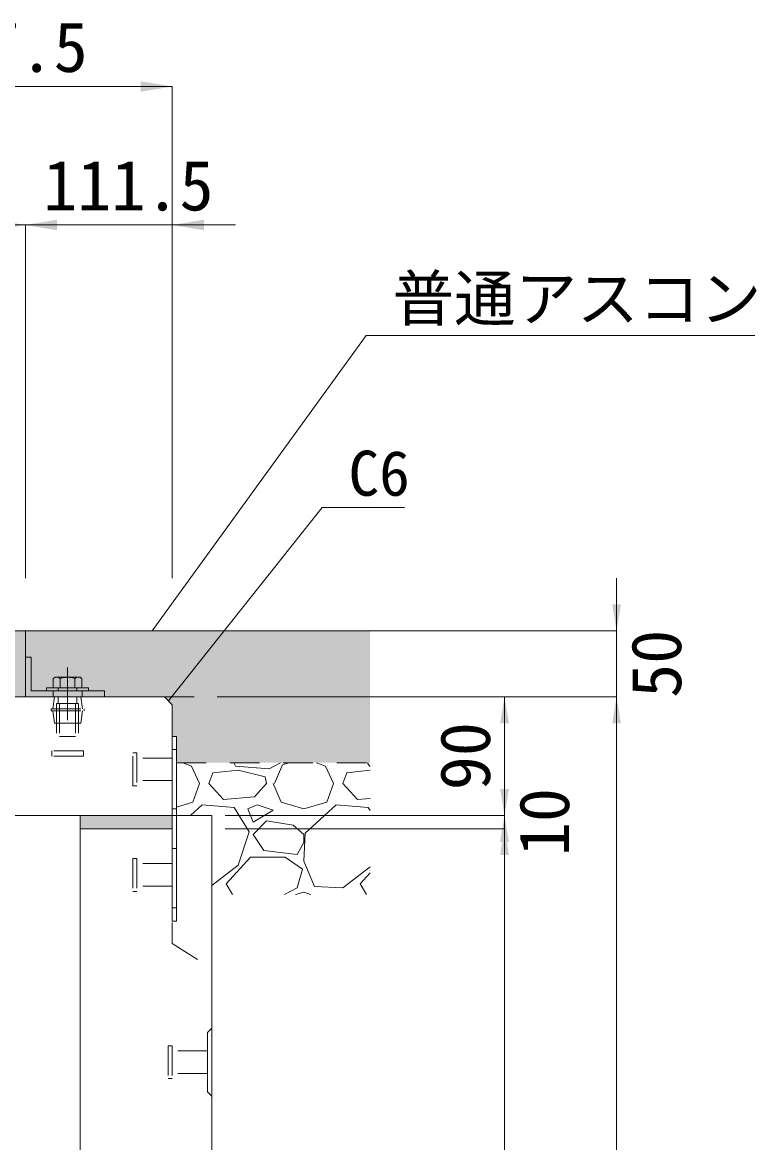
# Model space of a CAD drawing. Units: millimetres at full size. Extents: x 87158 to 122251, y -125707 to -112261.
# Drawn here: x 116358 to 116915, y -121308 to -120458 of the extents above; entities that cross this region are included whole.
import ezdxf
from ezdxf.enums import TextEntityAlignment as Align

# ---------------------------------------------------------------- set-up
doc = ezdxf.new("R2010")
doc.units = ezdxf.units.MM
doc.header["$LTSCALE"] = 30
for name, pattern in [('CHAIN', [18.5, 12, -1.5, 3.5, -1.5]), ('USER1', [1.35, 0.75, -0.6]), ('USER2', [1.35, 0.75, -0.6])]:
    doc.linetypes.add(name, pattern=pattern)
for name, color, linetype, lineweight in [('インサート', 92, 'USER1', 9), ('ジョイント', 7, 'Continuous', 5), ('ハッチング_基礎', 150, 'Continuous', 9), ('モルタル', 7, 'Continuous', 13), ('受枠', 3, 'Continuous', 9), ('寸法線', 7, 'Continuous', 13), ('引出線', 4, 'Continuous', 13), ('本体', 2, 'Continuous', 13), ('舗装・基礎', 3, 'Continuous', 13), ('補助線', 8, 'USER1', 9), ('ｲﾝｻｰﾄ', 3, 'USER2', 5)]:
    doc.layers.add(name, color=color, linetype=linetype, lineweight=lineweight)
for name, color, linetype in [('ハッチング_モルタル', 30, 'Continuous'), ('ハッチング_受枠', 4, 'Continuous'), ('ハッチング_舗装', 7, 'Continuous')]:
    doc.layers.add(name, color=color, linetype=linetype)
doc.styles.add('ＭＳ ゴシック', font='')
doc.styles.get('ＭＳ ゴシック').set_extended_font_data('MS Gothic')

# ---------------------------------------------------------------- blocks, each defined once
blk = doc.blocks.new('filled_arrow')
at = {"color": 0, "linetype": 'Continuous', "lineweight": -2}
blk.add_solid([(7.5, 1.25), (0, 0), (7.5, -1.25)], dxfattribs=at)

msp = doc.modelspace()

# ---------------------------------------------------------------- hatches: boundary and pattern name
at = {"layer": 'ハッチング_モルタル'}
msp.add_hatch(color=256, dxfattribs=at).paths.add_polyline_path([(116471.35, -121069.63), (116471.35, -121059.63), (116401.35, -121059.63), (116401.35, -121069.63)])
at = {"layer": 'ハッチング_受枠'}
msp.add_hatch(color=256, dxfattribs=at).paths.add_polyline_path([(116213.85, -120919.63), (116213.85, -120939.63), (116209.35, -120939.63), (116209.35, -120985.13), (116153.85, -120985.13), (116153.85, -120989.63), (116213.85, -120989.63), (116213.85, -120969.63), (116359.85, -120969.63), (116419.85, -120969.63), (116419.85, -120965.13), (116364.35, -120965.13), (116364.35, -120939.63), (116359.85, -120939.63), (116359.85, -120919.63)])
at = {"layer": 'ハッチング_舗装'}
for points in [[(116621.35, -120969.63), (116621.35, -120919.63), (116359.85, -120919.63), (116359.85, -120939.63), (116364.35, -120939.63), (116364.35, -120965.13), (116419.85, -120965.13), (116419.85, -120969.63), (116468.35, -120969.63)], [(116465.35, -120969.63), (116471.35, -120975.63), (116471.35, -120999.63), (116474.55, -120999.63), (116474.55, -121019.63), (116621.35, -121019.63), (116621.35, -120969.63)]]:
    msp.add_hatch(color=256, dxfattribs=at).paths.add_polyline_path(points)

# ---------------------------------------------------------------- linework, layer by layer
at = {"layer": 'インサート', "linetype": 'Continuous', "lineweight": 13}
for p, q in [((116382.37, -120954.83), (116380.9, -120955.68)), ((116382.37, -120954.83), (116401.33, -120954.83)), ((116401.33, -120954.83), (116402.8, -120955.68)), ((116380.9, -120955.68), (116380.9, -120962.83)), ((116380.9, -120962.83), (116402.8, -120962.83)), ((116402.8, -120955.68), (116402.8, -120962.83))]:
    msp.add_line(p, q, dxfattribs=at)
at = {"layer": 'インサート', "linetype": 'Continuous'}
for p, q in [((116375.85, -120962.83), (116407.85, -120962.83)), ((116375.85, -120962.83), (116375.85, -120965.13)), ((116407.85, -120962.83), (116407.85, -120965.13)), ((116375.85, -120965.13), (116407.85, -120965.13))]:
    msp.add_line(p, q, dxfattribs=at)
at = {"layer": 'インサート'}
for p, q in [((116384.85, -120962.83), (116384.85, -120965.13)), ((116398.85, -120962.83), (116398.85, -120965.13)), ((116380.6, -120978.88), (116381.85, -120969.63)), ((116381.85, -120969.63), (116401.85, -120969.63)), ((116384.73, -120969.63), (116384.73, -120974.63)), ((116398.98, -120969.63), (116398.98, -120974.63)), ((116403.1, -120978.88), (116401.85, -120969.63)), ((116379.35, -120978.88), (116404.35, -120978.88)), ((116379.35, -120978.88), (116379.35, -120980.38)), ((116383.6, -120974.63), (116400.1, -120974.63)), ((116383.6, -120974.63), (116383.6, -121010.63)), ((116385.85, -120974.63), (116385.85, -120999.63)), ((116397.85, -120974.63), (116397.85, -120999.63)), ((116400.1, -120974.63), (116400.1, -121010.63)), ((116404.35, -120978.88), (116404.35, -120980.38)), ((116379.35, -120980.38), (116404.35, -120980.38)), ((116380.6, -120980.38), (116381.85, -120989.63)), ((116403.1, -120980.38), (116401.85, -120989.63)), ((116381.85, -120989.63), (116401.85, -120989.63)), ((116385.85, -120999.63), (116397.85, -120999.63)), ((116379.85, -121014.63), (116379.85, -121010.63)), ((116403.85, -121010.63), (116379.85, -121010.63)), ((116403.85, -121010.63), (116403.85, -121014.63)), ((116441.35, -121012.13), (116444.35, -121012.13)), ((116441.35, -121037.13), (116441.35, -121012.13)), ((116444.35, -121012.13), (116444.35, -121037.13)), ((116403.85, -121014.63), (116379.85, -121014.63)), ((116471.35, -121016.13), (116444.35, -121016.13)), ((116471.35, -121016.13), (116471.35, -121033.13)), ((116444.35, -121037.13), (116441.35, -121037.13)), ((116471.35, -121033.13), (116444.35, -121033.13))]:
    msp.add_line(p, q, dxfattribs=at)
at = {"layer": 'インサート', "linetype": 'Continuous', "lineweight": 5}
for p, q in [((116386.38, -120955.68), (116386.38, -120962.83)), ((116397.33, -120955.68), (116397.33, -120962.83))]:
    msp.add_line(p, q, dxfattribs=at)
for centre, radius, start, end in [((116383.64, -120959.68), 4.85, 55.61575, 124.38425), ((116391.85, -120972.95), 18.12, 72.41205, 107.58795), ((116400.06, -120959.68), 4.85, 55.61575, 124.38425)]:
    msp.add_arc(centre, radius, start, end, dxfattribs=at)
at = {"layer": 'ジョイント'}
for p, q in [((116471.35, -120999.63), (116474.55, -120999.63)), ((116471.35, -120999.63), (116471.35, -121139.63)), ((116474.55, -120999.63), (116474.55, -121139.63)), ((116471.35, -121139.63), (116474.55, -121139.63))]:
    msp.add_line(p, q, dxfattribs=at)
at = {"layer": 'ジョイント', "linetype": 'USER1'}
for p, q in [((116471.35, -121009.63), (116474.55, -121009.63)), ((116471.35, -121054.63), (116474.55, -121054.63)), ((116471.35, -121084.63), (116474.55, -121084.63)), ((116471.35, -121129.63), (116474.55, -121129.63))]:
    msp.add_line(p, q, dxfattribs=at)
at = {"layer": 'ハッチング_基礎'}
for p, q in [((116479.21, -121019.63), (116485.85, -121022.12)), ((116485.85, -121022.12), (116491.95, -121035.33)), ((116519.38, -121022.12), (116517.93, -121019.63)), ((116544.78, -121024.16), (116519.38, -121022.12)), ((116553.41, -121019.63), (116544.78, -121024.16)), ((116548.84, -121035.33), (116554.94, -121021.11)), ((116554.94, -121021.11), (116559.66, -121019.63)), ((116580.81, -121019.63), (116587.45, -121022.12)), ((116587.45, -121022.12), (116593.55, -121035.33)), ((116620.98, -121022.12), (116619.53, -121019.63)), ((116621.35, -121022.15), (116620.98, -121022.12)), ((116499.06, -121035.33), (116502.11, -121027.2)), ((116521.41, -121025.17), (116502.11, -121027.2)), ((116541.73, -121030.25), (116521.41, -121025.17)), ((116542.75, -121035.33), (116541.73, -121030.25)), ((116600.66, -121035.33), (116603.71, -121027.2)), ((116621.35, -121025.35), (116603.71, -121027.2)), ((116486.87, -121049.56), (116491.95, -121035.33)), ((116510.23, -121047.52), (116499.06, -121035.33)), ((116542.75, -121035.33), (116533.6, -121045.49)), ((116547.83, -121035.33), (116553.92, -121049.56)), ((116588.47, -121049.56), (116593.55, -121035.33)), ((116611.83, -121047.52), (116600.66, -121035.33)), ((116533.6, -121045.49), (116510.23, -121047.52)), ((116621.35, -121046.7), (116611.83, -121047.52)), ((116474.55, -121053.18), (116486.87, -121049.56)), ((116493.98, -121051.59), (116485.17, -121059.63)), ((116518.36, -121053.62), (116493.98, -121051.59)), ((116529.54, -121071.91), (116518.36, -121053.62)), ((116535.63, -121051.59), (116528.52, -121054.64)), ((116528.52, -121054.64), (116532.59, -121064.8)), ((116532.59, -121064.8), (116547.83, -121055.65)), ((116547.83, -121055.65), (116535.63, -121051.59)), ((116553.92, -121049.56), (116571.19, -121054.64)), ((116571.19, -121054.64), (116588.47, -121049.56)), ((116595.58, -121051.59), (116572.21, -121072.92)), ((116619.96, -121053.62), (116595.58, -121051.59)), ((116621.35, -121055.89), (116619.96, -121053.62)), ((116542.75, -121063.78), (116532.59, -121073.94)), ((116563.07, -121066.83), (116542.75, -121063.78)), ((116521.41, -121097.31), (116529.54, -121071.91)), ((116571.19, -121073.94), (116563.07, -121066.83)), ((116572.21, -121072.92), (116571.19, -121094.26)), ((116532.59, -121073.94), (116540.71, -121086.13)), ((116566.11, -121089.18), (116571.19, -121080.04)), ((116571.19, -121080.04), (116571.19, -121073.94)), ((116540.71, -121086.13), (116566.11, -121089.18)), ((116501.35, -121112.81), (116521.41, -121097.31)), ((116512.27, -121111.53), (116530.55, -121091.21)), ((116530.55, -121091.21), (116556.97, -121091.21)), ((116556.97, -121091.21), (116570.18, -121100.36)), ((116571.19, -121094.26), (116579.32, -121113.56)), ((116600.66, -121114.58), (116621.35, -121098.59)), ((116570.18, -121100.36), (116566.11, -121114.58)), ((116613.87, -121111.53), (116621.35, -121103.21)), ((116516.99, -121119.63), (116512.27, -121111.53)), ((116566.11, -121114.58), (116556.47, -121119.63)), ((116579.32, -121113.56), (116600.66, -121114.58)), ((116618.59, -121119.63), (116613.87, -121111.53)), ((116564.78, -121119.63), (116571.19, -121117.63)), ((116571.19, -121117.63), (116576.54, -121119.63))]:
    msp.add_line(p, q, dxfattribs=at)
at = {"layer": 'モルタル'}
msp.add_lwpolyline([(116471.35, -121059.63), (116401.35, -121059.63), (116401.35, -121069.63), (116471.35, -121069.63)], close=True, dxfattribs=at)
at = {"layer": '受枠'}
for p, q in [((116213.85, -120919.63), (116359.85, -120919.63)), ((116359.85, -120919.63), (116359.85, -120969.63)), ((116364.35, -120939.63), (116359.85, -120939.63)), ((116364.35, -120965.13), (116364.35, -120939.63)), ((116213.85, -120969.63), (116359.85, -120969.63)), ((116359.85, -120969.63), (116419.85, -120969.63)), ((116419.85, -120965.13), (116364.35, -120965.13)), ((116419.85, -120969.63), (116419.85, -120965.13))]:
    msp.add_line(p, q, dxfattribs=at)
at = {"layer": '受枠', "linetype": 'CHAIN'}
msp.add_line((116391.85, -120947.38), (116391.85, -120987.38), dxfattribs=at)
at = {"layer": '受枠', "linetype": 'USER1'}
for p, q in [((116380.85, -120965.13), (116380.85, -120969.63)), ((116402.85, -120965.13), (116402.85, -120969.63))]:
    msp.add_line(p, q, dxfattribs=at)
at = {"layer": '寸法線'}
for p, q in [((116213.85, -120506.95), (116471.35, -120506.95)), ((116471.35, -120879.63), (116471.35, -120506.95)), ((116213.85, -120611.95), (116359.85, -120611.95)), ((116359.85, -120879.63), (116359.85, -120611.95)), ((116359.85, -120611.95), (116519.35, -120611.95)), ((116359.85, -120879.63), (116359.85, -120611.95)), ((116471.35, -120879.63), (116471.35, -120611.95)), ((116808.36, -121009.63), (116808.36, -120879.63)), ((116399.85, -120919.63), (116808.36, -120919.63)), ((116505.35, -120969.63), (116723.37, -120969.63)), ((116505.35, -120969.63), (116808.36, -120969.63)), ((116505.35, -120969.63), (116808.36, -120969.63)), ((116723.37, -121059.63), (116723.37, -120969.63)), ((116808.36, -120969.63), (116808.36, -122509.63)), ((116723.37, -121019.63), (116723.37, -121109.63)), ((116511.35, -121059.63), (116723.37, -121059.63)), ((116511.35, -121059.63), (116723.37, -121059.63)), ((116541.35, -121059.63), (116723.36, -121059.63)), ((116723.36, -121059.63), (116723.36, -122509.63)), ((116511.35, -121069.63), (116723.37, -121069.63))]:
    msp.add_line(p, q, dxfattribs=at)
at = {"layer": '引出線'}
for points in [[(116456.17, -120919.63), (116618.46, -120695.74), (116913.3, -120695.74)], [(116468.35, -120972.63), (116585, -120826.24), (116647.4, -120826.24)]]:
    msp.add_lwpolyline(points, dxfattribs=at)
at = {"layer": '本体'}
for p, q in [((116223.94, -120969.63), (116465.35, -120969.63)), ((116465.35, -120969.63), (116471.35, -120975.63)), ((116471.35, -120975.63), (116471.35, -121059.63)), ((115931.35, -121059.63), (116471.35, -121059.63)), ((116501.35, -121059.63), (116401.35, -121059.63)), ((116401.35, -121069.63), (116471.35, -121069.63))]:
    msp.add_line(p, q, dxfattribs=at)
at = {"layer": '本体', "lineweight": 20}
for p, q in [((116401.35, -121865.6), (116401.35, -121059.63)), ((116501.35, -122509.63), (116501.35, -121059.63))]:
    msp.add_line(p, q, dxfattribs=at)
at = {"layer": '本体', "linetype": 'USER2', "lineweight": 9}
for p, q in [((116471.35, -121059.63), (116471.35, -121156.63)), ((116471.35, -121156.63), (116501.35, -121175.63))]:
    msp.add_line(p, q, dxfattribs=at)
at = {"layer": '本体', "lineweight": 9}
for p, q in [((116498.15, -121224.13), (116501.35, -121220.93)), ((116498.15, -121224.13), (116498.15, -121269.13)), ((116498.15, -121269.13), (116501.35, -121272.33))]:
    msp.add_line(p, q, dxfattribs=at)
at = {"layer": '舗装・基礎'}
msp.add_line((116359.85, -120919.63), (116621.35, -120919.63), dxfattribs=at)
at = {"layer": '舗装・基礎', "linetype": 'USER1'}
for p, q in [((116465.35, -120969.63), (116621.35, -120969.63)), ((116474.55, -121019.63), (116621.35, -121019.63))]:
    msp.add_line(p, q, dxfattribs=at)
at = {"layer": '補助線', "linetype": 'Continuous', "lineweight": 13}
msp.add_line((116001.35, -121059.63), (116401.35, -121059.63), dxfattribs=at)
at = {"layer": 'ｲﾝｻｰﾄ'}
for p, q in [((116444.35, -121092.13), (116441.35, -121092.13)), ((116441.35, -121092.13), (116441.35, -121117.13)), ((116444.35, -121092.13), (116444.35, -121117.13)), ((116471.35, -121096.13), (116444.35, -121096.13)), ((116471.35, -121113.13), (116444.35, -121113.13)), ((116444.35, -121117.13), (116441.35, -121117.13)), ((116471.15, -121234.13), (116468.15, -121234.13)), ((116468.15, -121234.13), (116468.15, -121259.13)), ((116471.15, -121234.13), (116471.15, -121259.13)), ((116498.15, -121238.13), (116471.15, -121238.13)), ((116498.15, -121238.13), (116498.15, -121255.13)), ((116471.15, -121259.13), (116468.15, -121259.13)), ((116498.15, -121255.13), (116471.15, -121255.13))]:
    msp.add_line(p, q, dxfattribs=at)

# ---------------------------------------------------------------- block references
at = {"layer": '寸法線'}
for p, xscale, yscale, rotation in [((116471.35, -120506.95), 3.2, 3.2, 180), ((116359.85, -120611.95), 3.2, 3.2, 180), ((116808.36, -120919.63), 2.67, 2.67, 90), ((116723.37, -120969.63), 2.67, 2.67, 270), ((116808.36, -120969.63), 2.67, 2.67, 270), ((116808.36, -120969.63), 2.67, 2.67, 270), ((116723.37, -121059.63), 2.67, 2.67, 90), ((116723.37, -121059.63), 2.67, 2.67, 90), ((116723.36, -121059.63), 2.67, 2.67, 270), ((116723.37, -121069.63), 2.67, 2.67, 270)]:
    msp.add_blockref('filled_arrow', p, dxfattribs=dict(at, xscale=xscale, yscale=yscale, rotation=rotation))
at = {"layer": '寸法線', "xscale": 3.2, "yscale": 3.2}
for p in [(116359.85, -120611.95), (116471.35, -120611.95)]:
    msp.add_blockref('filled_arrow', p, dxfattribs=at)
at = {"layer": '引出線', "xscale": 0.16, "yscale": 0.16}
for p, rotation in [((116456.17, -120919.63), 54.1), ((116468.35, -120972.63), 51.5)]:
    msp.add_blockref('filled_arrow', p, dxfattribs=dict(at, rotation=rotation))

# ---------------------------------------------------------------- texts
at = {"layer": '寸法線', "style": 'ＭＳ ゴシック'}
for s, p in [('257.5', (116342.6, -120476.95)), ('111.5', (116438.04, -120581.95))]:
    msp.add_text(s, height=37.98, dxfattribs=at).set_placement(p, align=Align.MIDDLE_CENTER)
for s, p in [('50', (116838.36, -120944.63)), ('90', (116693.37, -121014.63)), ('10', (116753.37, -121064.63))]:
    msp.add_text(s, height=37.98, rotation=90, dxfattribs=at).set_placement(p, align=Align.MIDDLE_CENTER)
at = {"layer": '引出線', "style": 'ＭＳ ゴシック'}
for s, p in [('普通アスコン', (116638.46, -120650.53)), ('C6', (116605, -120783.04))]:
    msp.add_text(s, height=34.18, dxfattribs=at).set_placement(p, align=Align.TOP_LEFT)

doc.saveas('drawing.dxf')
